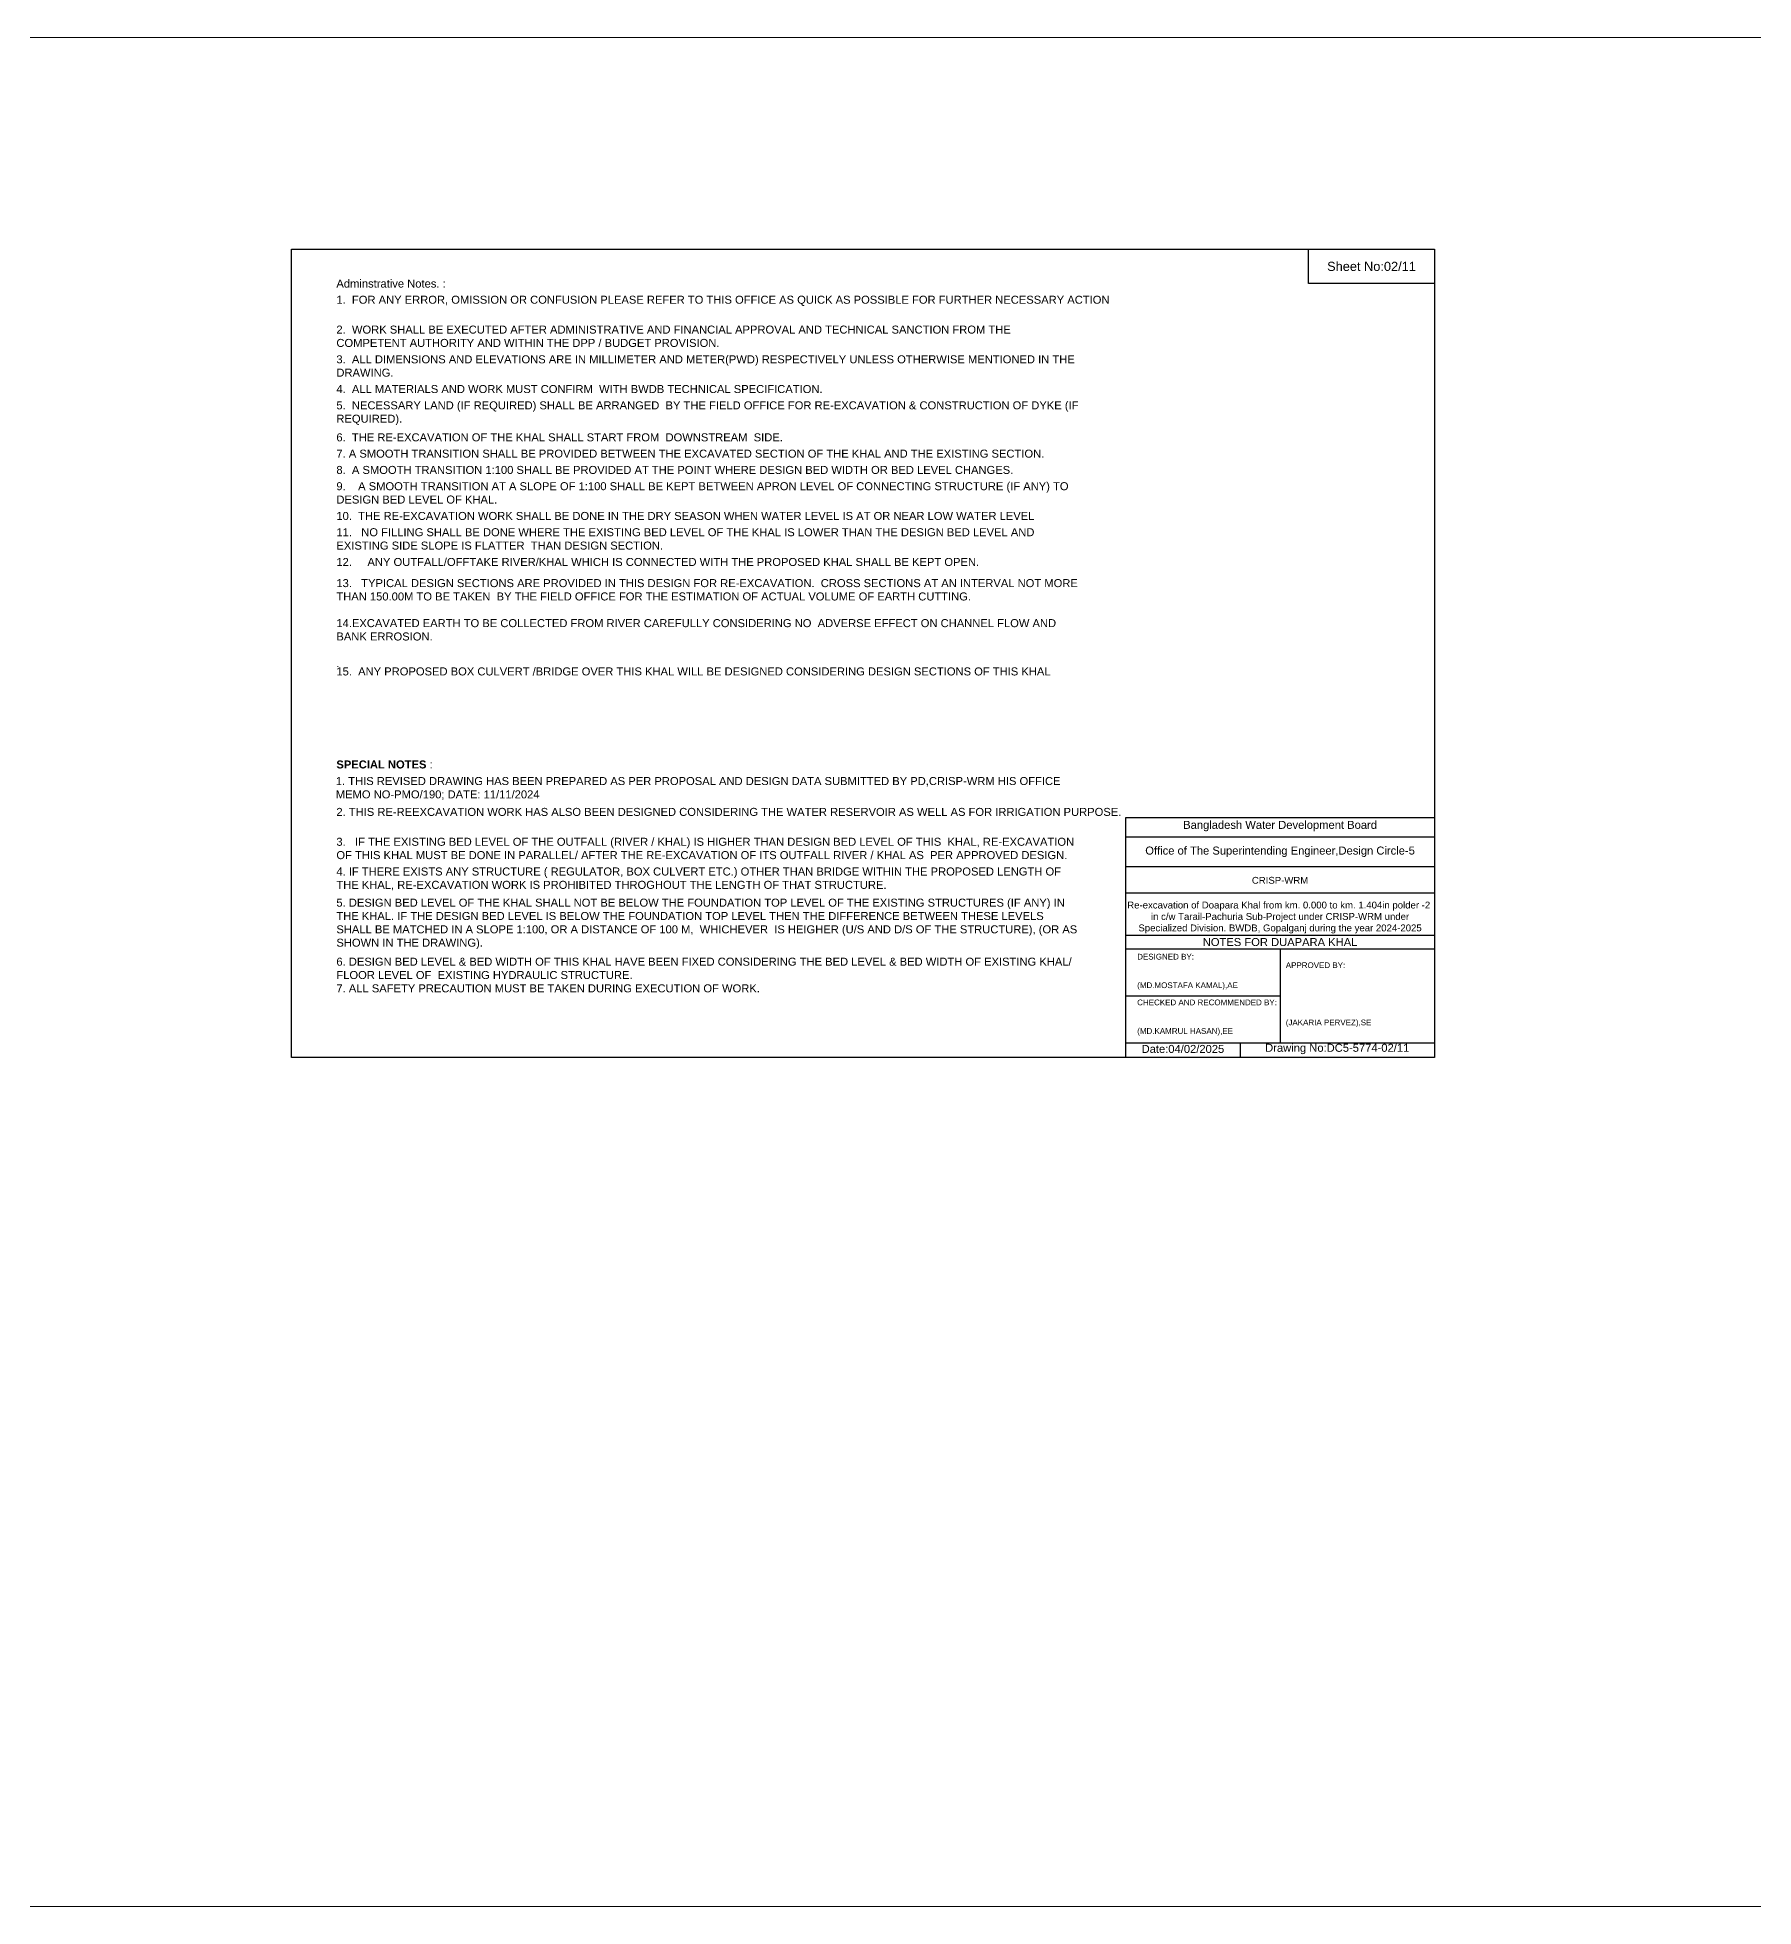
# Model space of a CAD drawing. Header units: inches. Extents: x 85948 to 293477, y -21150 to 8018.
# Drawn here: x 185809 to 197821, y -21150 to -8070 of the extents above; entities that cross this region are included whole.
import ezdxf

# ---------------------------------------------------------------- set-up
doc = ezdxf.new("R2010")
doc.units = ezdxf.units.IN
doc.header["$LTSCALE"] = 7
doc.header["$MEASUREMENT"] = 0
doc.layers.add('Cross Section Labels', color=7, linetype='Continuous', lineweight=9)
doc.styles.get("Standard").update_dxf_attribs({"font": 'arial.ttf'})

msp = doc.modelspace()

# ---------------------------------------------------------------- linework, layer by layer
for points in [[(187587, -9553), (195587, -9553), (195587, -15209), (187587, -15209)], [(194707, -9553), (195587, -9553), (195587, -9793), (194707, -9793)]]:
    msp.add_lwpolyline(points, close=True)
for points in [[(193427, -15209), (193427, -13529), (195587, -13529)], [(193427, -13665), (195587, -13665)], [(193427, -13873), (195587, -13873)], [(193427, -14057), (195587, -14057)], [(193427, -14353), (195587, -14353)], [(193427, -14449), (195587, -14449)], [(194507, -14449), (194507, -15105)], [(193427, -14777), (194507, -14777)], [(193427, -15105), (195587, -15105)], [(194227, -15105), (194227, -15209)]]:
    msp.add_lwpolyline(points)
at = {"layer": 'Cross Section Labels'}
for p, q in [((87937, -8070), (293477, -8070)), ((293477, -21150), (85948, -21150))]:
    msp.add_line(p, q, dxfattribs=at)

# ---------------------------------------------------------------- texts
at = {"attachment_point": 5}
for s, insert, char_height in [('Sheet No:02/11', (195147, -9673), 64), ('Bangladesh Water Development Board', (194507, -13589), 56), ('Office of The Superintending Engineer,Design Circle-5', (194507, -13769), 56)]:
    msp.add_mtext(s, dxfattribs=dict(at, insert=insert, char_height=char_height))
for s, insert, char_height, width, attachment_point in [('Adminstrative Notes. :', (187902, -9765), 56, 5200, 1), ('1.  FOR ANY ERROR, OMISSION OR CONFUSION PLEASE REFER TO THIS OFFICE AS QUICK AS POSSIBLE FOR FURTHER NECESSARY ACTION', (187902, -9878), 56, 5200, 1), ('2.  WORK SHALL BE EXECUTED AFTER ADMINISTRATIVE AND FINANCIAL APPROVAL AND TECHNICAL SANCTION FROM THE COMPETENT AUTHORITY AND WITHIN THE DPP / BUDGET PROVISION. ', (187902, -10087), 56, 5200, 1), ('3.  ALL DIMENSIONS AND ELEVATIONS ARE IN MILLIMETER AND METER(PWD) RESPECTIVELY UNLESS OTHERWISE MENTIONED IN THE DRAWING.', (187902, -10295), 56, 5200, 1), ('4.  ALL MATERIALS AND WORK MUST CONFIRM  WITH BWDB TECHNICAL SPECIFICATION.', (187902, -10503), 56, 5200, 1), ('5.  NECESSARY LAND (IF REQUIRED) SHALL BE ARRANGED  BY THE FIELD OFFICE FOR RE-EXCAVATION & CONSTRUCTION OF DYKE (IF REQUIRED).', (187902, -10617), 56, 5200, 1), ('6.  THE RE-EXCAVATION OF THE KHAL SHALL START FROM  DOWNSTREAM  SIDE.', (187902, -10841), 56, 5200, 1), ('7. A SMOOTH TRANSITION SHALL BE PROVIDED BETWEEN THE EXCAVATED SECTION OF THE KHAL AND THE EXISTING SECTION.', (187902, -10955), 56, 5200, 1), ('8.  A SMOOTH TRANSITION 1:100 SHALL BE PROVIDED AT THE POINT WHERE DESIGN BED WIDTH OR BED LEVEL CHANGES.', (187902, -11069), 56, 5200, 1), ('9.    A SMOOTH TRANSITION AT A SLOPE OF 1:100 SHALL BE KEPT BETWEEN APRON LEVEL OF CONNECTING STRUCTURE (IF ANY) TO DESIGN BED LEVEL OF KHAL.', (187902, -11183), 56, 5200, 1), ('10.  THE RE-EXCAVATION WORK SHALL BE DONE IN THE DRY SEASON WHEN WATER LEVEL IS AT OR NEAR LOW WATER LEVEL', (187902, -11391), 56, 5200, 1), ('11.   NO FILLING SHALL BE DONE WHERE THE EXISTING BED LEVEL OF THE KHAL IS LOWER THAN THE DESIGN BED LEVEL AND EXISTING SIDE SLOPE IS FLATTER  THAN DESIGN SECTION.', (187902, -11505), 56, 5200, 1), ('12.     ANY OUTFALL/OFFTAKE RIVER/KHAL WHICH IS CONNECTED WITH THE PROPOSED KHAL SHALL BE KEPT OPEN.', (187902, -11713), 56, 5200, 1), ('13.   TYPICAL DESIGN SECTIONS ARE PROVIDED IN THIS DESIGN FOR RE-EXCAVATION.  CROSS SECTIONS AT AN INTERVAL NOT MORE THAN 150.00M TO BE TAKEN  BY THE FIELD OFFICE FOR THE ESTIMATION OF ACTUAL VOLUME OF EARTH CUTTING. ^J^J14.EXCAVATED EARTH TO BE COLLECTED FROM RIVER CAREFULLY CONSIDERING NO  ADVERSE EFFECT ON CHANNEL FLOW AND BANK ERROSION.^J^J.', (187902, -11861), 56, 5200, 1), ('15.  ANY PROPOSED BOX CULVERT /BRIDGE OVER THIS KHAL WILL BE DESIGNED CONSIDERING DESIGN SECTIONS OF THIS KHAL', (187902, -12479), 56, 5200, 1), ('{\\fArial|b1|i0|c0|p34;SPECIAL NOTES} :', (187902, -13130), 56, 5200, 1), ('1. THIS REVISED DRAWING HAS BEEN PREPARED AS PER PROPOSAL AND DESIGN DATA SUBMITTED BY PD,CRISP-WRM HIS OFFICE MEMO NO-PMO/190; DATE: 11/11/2024', (187898, -13246), 56, 5200, 1), ('2. THIS RE-REEXCAVATION WORK HAS ALSO BEEN DESIGNED CONSIDERING THE WATER RESERVOIR AS WELL AS FOR IRRIGATION PURPOSE.  ', (187902, -13462), 56, 5200, 1), ('3.   IF THE EXISTING BED LEVEL OF THE OUTFALL (RIVER / KHAL) IS HIGHER THAN DESIGN BED LEVEL OF THIS  KHAL, RE-EXCAVATION OF THIS KHAL MUST BE DONE IN PARALLEL/ AFTER THE RE-EXCAVATION OF ITS OUTFALL RIVER / KHAL AS  PER APPROVED DESIGN.^J', (187902, -13671), 56, 5200, 1), ('4. IF THERE EXISTS ANY STRUCTURE ( REGULATOR, BOX CULVERT ETC.) OTHER THAN BRIDGE WITHIN THE PROPOSED LENGTH OF THE KHAL, RE-EXCAVATION WORK IS PROHIBITED THROGHOUT THE LENGTH OF THAT STRUCTURE.', (187902, -13879), 56, 5200, 1), ('CRISP-WRM', (194507, -13969), 48, 2240, 5), ('5. DESIGN BED LEVEL OF THE KHAL SHALL NOT BE BELOW THE FOUNDATION TOP LEVEL OF THE EXISTING STRUCTURES (IF ANY) IN THE KHAL. IF THE DESIGN BED LEVEL IS BELOW THE FOUNDATION TOP LEVEL THEN THE DIFFERENCE BETWEEN THESE LEVELS SHALL BE MATCHED IN A SLOPE 1:100, OR A DISTANCE OF 100 M,  WHICHEVER  IS HEIGHER (U/S AND D/S OF THE STRUCTURE), (OR AS SHOWN IN THE DRAWING).^J', (187902, -14097), 56, 5200, 1), ('Re-excavation of Doapara Khal from km. 0.000 to km. 1.404in polder -2  in c/w Tarail-Pachuria Sub-Project under CRISP-WRM under Specialized Division. BWDB, Gopalganj during the year 2024-2025', (194507, -14229), 48, 2160, 5), ('NOTES FOR DUAPARA KHAL', (194507, -14401), 56, 2240, 5), ('6. DESIGN BED LEVEL & BED WIDTH OF THIS KHAL HAVE BEEN FIXED CONSIDERING THE BED LEVEL & BED WIDTH OF EXISTING KHAL/ FLOOR LEVEL OF  EXISTING HYDRAULIC STRUCTURE.\\P7. ALL SAFETY PRECAUTION MUST BE TAKEN DURING EXECUTION OF WORK.', (187902, -14510), 56, 5200, 1), ('DESIGNED BY:^J^J^J(MD.MOSTAFA KAMAL),AE', (193507, -14609), 40, 1120, 4), ('APPROVED BY:^J^J^J^J^J^J(JAKARIA PERVEZ),SE', (194547, -14769), 40, 1120, 4), ('CHECKED AND RECOMMENDED BY:^J^J^J(MD.KAMRUL HASAN),EE', (193507, -14929), 40, 1120, 4), ('Date:04/02/2025', (193827, -15149), 56, 1120, 5), ('Drawing No:DC5-5774-02/11', (194907, -15149), 56, 1760, 5)]:
    msp.add_mtext(s, dxfattribs=dict(insert=insert, char_height=char_height, width=width, attachment_point=attachment_point))

doc.saveas('drawing.dxf')
